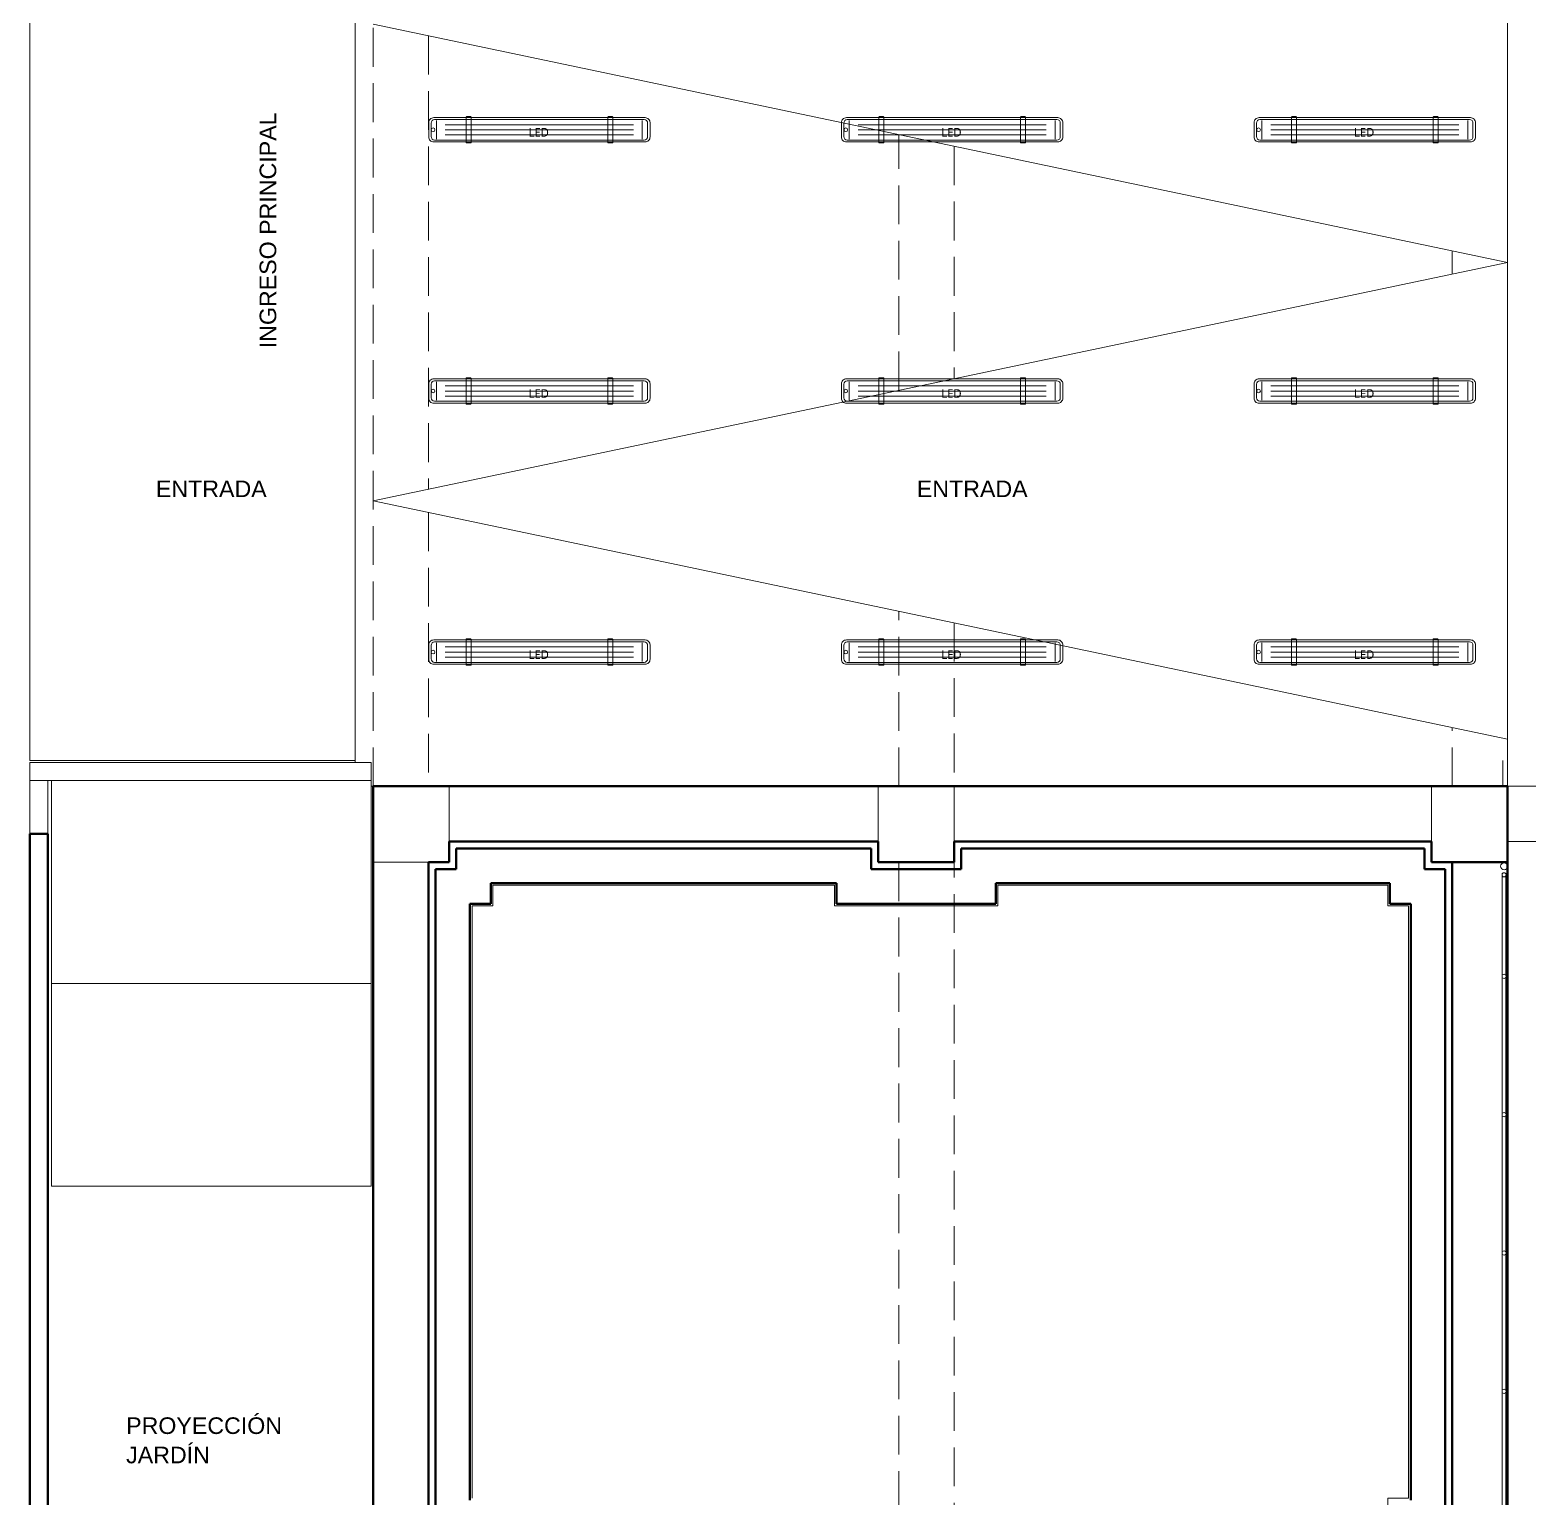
# Model space of a CAD drawing. Header units: metres. Extents: x -4 to 54.5, y -3.3 to 43.7.
# Drawn here: x 9.81 to 20.65, y 11.73 to 22.34 of the extents above; entities that cross this region are included whole.
import ezdxf

# ---------------------------------------------------------------- set-up
doc = ezdxf.new("R2010")
doc.units = ezdxf.units.M
doc.linetypes.add('Derribado', pattern=[0.4, 0.28, -0.12])
doc.layers.get('0').update_dxf_attribs({"color": 8})
for name, color, linetype, lineweight in [('A-AREA', 8, 'Continuous', 9), ('A-DETL', 8, 'Continuous', 9), ('A-DETL-THIN', 8, 'Continuous', 9), ('A-FLOR', 8, 'Continuous', 18), ('A-FLOR-HRAL', 8, 'Continuous', 9), ('A-WALL', 8, 'Continuous', 9), ('G-ANNO-TEXT', 8, 'Continuous', 9), ('I-WALL', 8, 'Continuous', 9), ('S-COLS', 8, 'Continuous', 9)]:
    doc.layers.add(name, color=color, linetype=linetype, lineweight=lineweight)
doc.layers.add('IE-LUM-L-01', color=5, linetype='Continuous', lineweight=18, true_color=0x126b94)
doc.styles.add('Arial', font='arial.ttf', dxfattribs={"height": 0.12})
doc.styles.add('EI_LUM_REGULAR', font='OpenSans-Regular.ttf')

# ---------------------------------------------------------------- blocks, each defined once
blk = doc.blocks.new('Barandilla - 30mm-3154957-NIV_A_S01_SÓTANO 1')
at = {"layer": 'A-FLOR-HRAL'}
for start, end in [(0, 180), (180, 360)]:
    blk.add_arc((0, 0), 0.015, start, end, dxfattribs=at)
blk = doc.blocks.new('Barandilla - Barandilla-5307613-NIV_A_S01_SÓTANO 1')
at = {"layer": 'A-FLOR-HRAL'}
for p, q in [((20.452, 16.246), (20.452, 16.241)), ((20.452, 16.227), (20.452, 15.509)), ((20.478, 16.24), (20.478, 16.246)), ((20.478, 15.508), (20.478, 16.226)), ((20.452, 15.495), (20.452, 14.509)), ((20.478, 14.508), (20.478, 15.494)), ((20.452, 14.495), (20.452, 13.509)), ((20.478, 13.508), (20.478, 14.494)), ((20.452, 13.495), (20.452, 12.509)), ((20.478, 12.508), (20.478, 13.494)), ((20.452, 12.495), (20.452, 11.521)), ((20.478, 11.52), (20.478, 12.494)), ((20.452, 11.507), (20.452, 11.501)), ((20.478, 11.501), (20.478, 11.506))]:
    blk.add_line(p, q, dxfattribs=at)
at = {"color": 0, "extrusion": (0, 0, -1), "zscale": -1, "rotation": 180}
for p in [(-20.465, 16.234), (-20.465, 15.501), (-20.465, 14.501), (-20.465, 13.501), (-20.465, 12.501), (-20.465, 11.514)]:
    blk.add_blockref('Barandilla - 30mm-3154957-NIV_A_S01_SÓTANO 1', p, dxfattribs=at)
blk = doc.blocks.new('Tipo de barandal superior - Barandal superior_interno_-5307616-NIV_A_S01_SÓTANO 1')
at = {"layer": 'A-FLOR-HRAL'}
for centre, start, end in [((20.465, 16.296), 0, 180), ((20.465, 16.296), 180, 0), ((20.465, 11.451), 0, 180), ((20.465, 11.451), 180, 0)]:
    blk.add_arc(centre, 0.025, start, end, dxfattribs=at)
blk = doc.blocks.new('EI_LUM_L_01')
at = {"color": 0, "lineweight": 9}
for p, q in [((-7.44, 0.67), (-7.44, -0.67)), ((-6.8, 0.37), (6.8, 0.37)), ((-6.8, 0), (6.8, 0)), ((7.44, 0.67), (7.44, -0.67)), ((-6.8, -0.37), (6.8, -0.37))]:
    blk.add_line(p, q, dxfattribs=at)
for points in [[(-7.64, -0.88), (7.64, -0.88, 0.414214), (8, -0.52), (8, 0.52, 0.414214), (7.64, 0.88), (-7.64, 0.88, 0.414214), (-8, 0.52), (-8, -0.52, 0.414214)], [(-7.58, -0.74), (7.58, -0.74, 0.414214), (7.82, -0.49), (7.82, 0.49, 0.414214), (7.58, 0.74), (-7.58, 0.74, 0.414214), (-7.82, 0.49), (-7.82, -0.49, 0.414214)], [(-5.26, -0.95), (-4.98, -0.95, 0.414214), (-4.94, -0.92), (-4.94, 0.92, 0.414214), (-4.98, 0.95), (-5.26, 0.95, 0.414214), (-5.3, 0.92), (-5.3, -0.92, 0.414214)], [(4.98, -0.95), (5.26, -0.95, 0.414214), (5.3, -0.92), (5.3, 0.92, 0.414214), (5.26, 0.95), (4.98, 0.95, 0.414214), (4.94, 0.92), (4.94, -0.92, 0.414214)]]:
    blk.add_lwpolyline(points, format="xyb", close=True, dxfattribs=at)
blk.add_circle((-7.68, 0), 0.132, dxfattribs=at)
at = {"color": 0, "lineweight": 9, "style": 'EI_LUM_REGULAR'}
blk.add_text('LED', height=0.621, dxfattribs=at).set_placement((-0.78, -0.49))
at = {"style": 'EI_LUM_REGULAR', "flags": 1}
for tag in ['ALTURA_M', 'AMBIENTE', 'TIPO', 'ID', 'IP', 'GIRO_REFERENCIA', 'DESCRIPCION', 'POTENCIA_W', 'FLUJO_NOMINAL_LM', 'FLUJO_CALCULO_LM', 'MONTAJE', 'PAGINA_PDF', 'NUMERO_LOCAL', 'ESTADO', 'NPT_M', 'FUENTE_XY']:
    blk.add_attdef(tag, (0, 0), '', height=2.5, dxfattribs=at)

msp = doc.modelspace()

# ---------------------------------------------------------------- linework, layer by layer
at = {"layer": 'A-AREA'}
msp.add_line((20.455, 17.06), (20.455, 16.875), dxfattribs=at)
at = {"layer": 'A-DETL', "linetype": 'Derribado', "lineweight": 18}
for p, q in [((12.29, 16.875), (12.29, 24.105)), ((12.69, 22.298), (12.69, 19.022)), ((16.09, 19.736), (16.09, 21.584)), ((16.49, 21.5), (16.49, 19.82)), ((20.09, 20.576), (20.09, 20.744)), ((12.69, 18.853), (12.69, 16.875)), ((16.09, 16.875), (16.09, 18.139)), ((16.49, 18.055), (16.49, 16.875)), ((20.09, 16.875), (20.09, 17.299)), ((20.49, 17.215), (20.49, 16.875)), ((12.69, 16.875), (12.29, 16.875)), ((15.94, 16.875), (12.84, 16.875)), ((12.84, 16.875), (12.84, 16.475)), ((15.94, 16.475), (15.94, 16.875)), ((16.49, 16.875), (16.09, 16.875)), ((19.94, 16.875), (16.49, 16.875)), ((16.49, 16.875), (16.49, 16.475)), ((19.94, 16.475), (19.94, 16.875)), ((20.49, 16.875), (20.09, 16.875)), ((20.49, 16.875), (20.49, 16.475)), ((25.52, 16.875), (20.49, 16.875)), ((12.84, 16.475), (15.94, 16.475)), ((16.49, 16.475), (19.94, 16.475)), ((20.49, 16.475), (25.52, 16.475)), ((12.69, 16.325), (12.29, 16.325)), ((12.29, 16.325), (12.29, 11.415)), ((12.69, 11.415), (12.69, 16.325)), ((16.49, 16.325), (16.09, 16.325)), ((16.09, 16.325), (16.09, 11.415)), ((16.49, 11.415), (16.49, 16.325)), ((20.49, 16.325), (20.09, 16.325)), ((20.09, 16.325), (20.09, 11.415)), ((20.49, 11.415), (20.49, 16.325))]:
    msp.add_line(p, q, dxfattribs=at)
at = {"layer": 'A-DETL-THIN'}
for p, q in [((20.49, 20.66), (20.49, 24.105)), ((12.29, 22.383), (20.49, 20.66)), ((20.49, 20.66), (12.29, 18.937)), ((20.49, 17.215), (20.49, 20.66)), ((12.29, 18.937), (20.49, 17.215))]:
    msp.add_line(p, q, dxfattribs=at)
at = {"layer": 'A-FLOR', "lineweight": 9}
for p, q in [((9.81, 24.26), (9.81, 17.06)), ((12.16, 17.06), (12.16, 24.26)), ((20.49, 17.215), (20.49, 16.875)), ((9.81, 17.06), (12.16, 17.06)), ((12.16, 17.06), (12.16, 17.045)), ((9.965, 15.449), (9.965, 16.915)), ((12.275, 16.915), (12.275, 15.449)), ((12.275, 16.875), (12.29, 16.875)), ((15.625, 16.16), (13.155, 16.16)), ((13.155, 16.16), (13.155, 16.01)), ((15.625, 16.01), (15.625, 16.16)), ((19.625, 16.16), (16.805, 16.16)), ((16.805, 16.16), (16.805, 16.01)), ((19.625, 16.01), (19.625, 16.16)), ((13.155, 16.01), (13.005, 16.01)), ((13.005, 16.01), (13.005, 11.73)), ((16.805, 16.01), (15.625, 16.01)), ((19.775, 16.01), (19.625, 16.01)), ((19.775, 11.73), (19.775, 16.01)), ((12.275, 15.449), (9.965, 15.449)), ((9.965, 15.449), (9.965, 13.983)), ((12.275, 13.983), (12.275, 15.449)), ((9.965, 13.983), (12.275, 13.983)), ((19.625, 11.13), (19.625, 11.73)), ((19.625, 11.73), (19.775, 11.73))]:
    msp.add_line(p, q, dxfattribs=at)
at = {"layer": 'A-WALL', "lineweight": 50}
for p, q in [((15.94, 16.875), (12.84, 16.875)), ((19.94, 16.875), (16.49, 16.875)), ((12.84, 16.475), (15.94, 16.475)), ((16.49, 16.475), (19.94, 16.475)), ((15.89, 16.425), (12.89, 16.425)), ((12.89, 16.425), (12.89, 16.275)), ((15.89, 16.275), (15.89, 16.425)), ((19.89, 16.425), (16.54, 16.425)), ((16.54, 16.425), (16.54, 16.275)), ((19.89, 16.275), (19.89, 16.425)), ((12.29, 16.325), (12.29, 11.415)), ((12.69, 11.415), (12.69, 16.325)), ((12.89, 16.275), (12.74, 16.275)), ((12.74, 16.275), (12.74, 11.465)), ((16.54, 16.275), (15.89, 16.275)), ((20.04, 16.275), (19.89, 16.275)), ((20.04, 11.465), (20.04, 16.275)), ((20.49, 16.325), (20.09, 16.325)), ((20.09, 16.325), (20.09, 11.415)), ((20.49, 11.415), (20.49, 16.325)), ((13.14, 16.025), (13.14, 16.175)), ((13.14, 16.175), (15.64, 16.175)), ((15.64, 16.175), (15.64, 16.025)), ((16.79, 16.025), (16.79, 16.175)), ((16.79, 16.175), (19.64, 16.175)), ((19.64, 16.175), (19.64, 16.025)), ((12.99, 11.715), (12.99, 16.025)), ((12.99, 16.025), (13.14, 16.025)), ((15.64, 16.025), (16.79, 16.025)), ((19.64, 16.025), (19.79, 16.025)), ((19.79, 16.025), (19.79, 11.715))]:
    msp.add_line(p, q, dxfattribs=at)
at = {"layer": 'A-WALL', "lineweight": 5}
for p, q in [((12.84, 16.875), (12.84, 16.475)), ((15.94, 16.475), (15.94, 16.875)), ((16.49, 16.875), (16.49, 16.475)), ((19.94, 16.475), (19.94, 16.875)), ((12.69, 16.325), (12.29, 16.325))]:
    msp.add_line(p, q, dxfattribs=at)
at = {"layer": 'I-WALL'}
for p, q in [((9.81, 17.045), (12.275, 17.045)), ((9.81, 17.045), (9.81, 16.915)), ((12.275, 16.915), (12.275, 17.045)), ((9.81, 16.53), (9.81, 16.915)), ((9.94, 16.915), (9.81, 16.915)), ((12.275, 16.915), (9.94, 16.915)), ((9.94, 16.915), (9.94, 16.53))]:
    msp.add_line(p, q, dxfattribs=at)
at = {"layer": 'I-WALL', "lineweight": 50}
for p, q in [((9.81, 16.53), (9.81, 4.325)), ((9.94, 16.53), (9.81, 16.53)), ((9.94, 4.455), (9.94, 16.53))]:
    msp.add_line(p, q, dxfattribs=at)
at = {"layer": 'S-COLS', "lineweight": 50}
for p, q in [((12.84, 16.875), (12.29, 16.875)), ((12.29, 16.875), (12.29, 16.325)), ((16.49, 16.875), (15.94, 16.875)), ((20.49, 16.875), (19.94, 16.875)), ((20.49, 16.325), (20.49, 16.875)), ((12.84, 16.325), (12.84, 16.475)), ((15.94, 16.475), (15.94, 16.325)), ((16.49, 16.325), (16.49, 16.475)), ((19.94, 16.475), (19.94, 16.325)), ((12.69, 16.325), (12.84, 16.325)), ((15.94, 16.325), (16.49, 16.325)), ((19.94, 16.325), (20.49, 16.325))]:
    msp.add_line(p, q, dxfattribs=at)
at = {"layer": 'S-COLS', "lineweight": 5}
for p, q in [((12.84, 16.475), (12.84, 16.875)), ((15.94, 16.875), (15.94, 16.475)), ((16.49, 16.475), (16.49, 16.875)), ((19.94, 16.875), (19.94, 16.475)), ((12.29, 16.325), (12.69, 16.325))]:
    msp.add_line(p, q, dxfattribs=at)

# ---------------------------------------------------------------- block references
at = {"layer": 'A-FLOR-HRAL'}
for name in ['Tipo de barandal superior - Barandal superior_interno_-5307616-NIV_A_S01_SÓTANO 1', 'Barandilla - Barandilla-5307613-NIV_A_S01_SÓTANO 1']:
    msp.add_blockref(name, (0, 0), dxfattribs=at)
at = {"layer": 'IE-LUM-L-01', "xscale": 0.1, "yscale": 0.1, "zscale": 0.1}
for p in [(13.492, 21.619), (16.475, 21.619), (19.458, 21.619), (13.492, 19.731), (16.475, 19.731), (19.458, 19.731), (13.492, 17.844), (16.475, 17.844), (19.458, 17.844)]:
    msp.add_blockref('EI_LUM_L_01', p, dxfattribs=at)

# ---------------------------------------------------------------- texts
at = {"layer": 'G-ANNO-TEXT', "insert": (11.47, 20.04), "char_height": 0.12, "width": 2.20464, "attachment_point": 1, "rotation": 90, "style": 'Arial'}
msp.add_mtext('INGRESO PRINCIPAL', dxfattribs=at)
at = {"layer": 'G-ANNO-TEXT', "char_height": 0.12, "attachment_point": 1, "style": 'Arial'}
for s, insert, width in [('ENTRADA', (10.72, 19.084), 1.03418), ('ENTRADA', (16.22, 19.084), 1.03418), ('PROYECCIÓN ', (10.505, 12.313), 1.52321), ('JARDÍN', (10.505, 12.101), 0.78565)]:
    msp.add_mtext(s, dxfattribs=dict(at, insert=insert, width=width))

doc.saveas('drawing.dxf')
